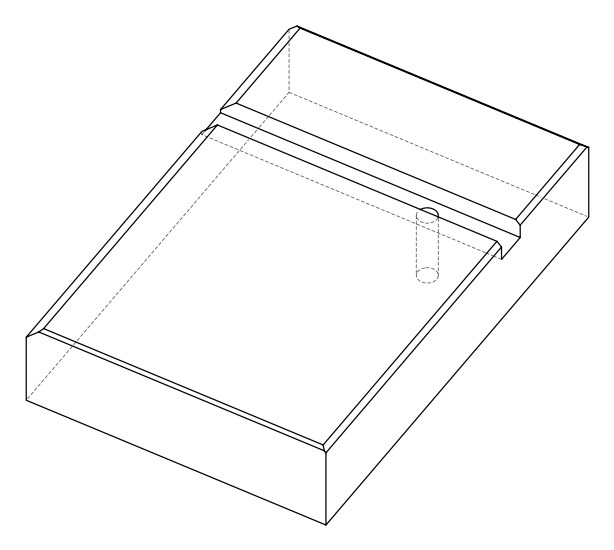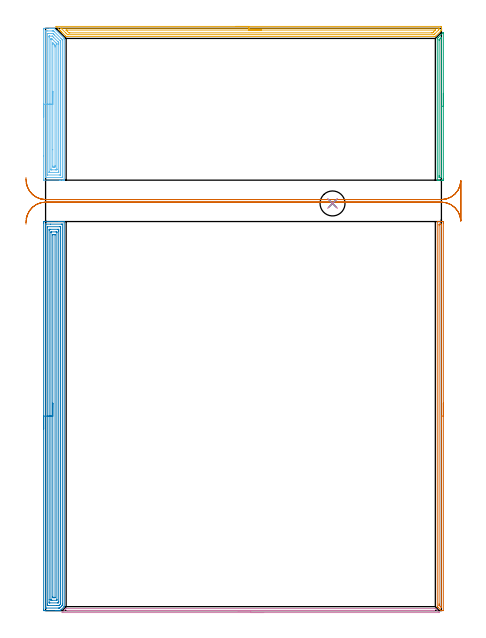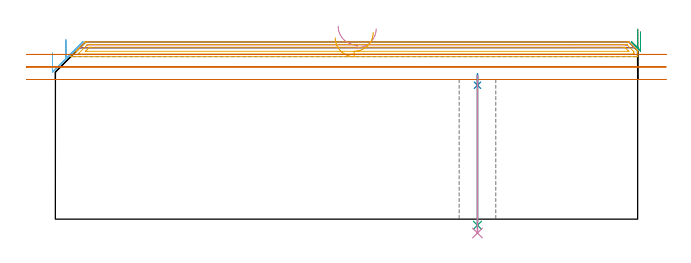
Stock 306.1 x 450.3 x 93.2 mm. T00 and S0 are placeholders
(PLAN: 10 operations, 4 tool changes, 44.7 min)
(1 AREA_MILL | FG_CHAMFER_SURFACE | UGT0205_001 | 4.97 min | 3364 mm3)
(2 AREA_MILL_1 | FG_CHAMFER_SURFACE_1 | UGT0205_001 | 14.71 min | 38968 mm3)
(3 AREA_MILL_2 | FG_CHAMFER_SURFACE_2 | UGT0205_001 | 1.97 min | 1324 mm3)
(4 AREA_MILL_3 | FG_CHAMFER_SURFACE_3 | UGT0205_001 | 4.76 min | 1383 mm3)
(5 AREA_MILL_4 | FG_CHAMFER_SURFACE_4 | UGT0205_001 | 7.25 min | 9149 mm3)
(6 AREA_MILL_5 | FG_CHAMFER_SURFACE_5 | UGT0205_001 | 5.83 min | 15464 mm3)
(7 MILL_RECTANGULAR_SLOT | SLOT_RECTANGULAR | UGT0201_018 | Follow Part, ap 7.5, ae 75% | 4.47 min | 192016 mm3)
(8 SPOT_DRILL | STEP1HOLE | NXT0321_9005460120000 | 0.05 min | 214 mm3)
(9 DRILL_THROUGH_HOLE_INTO_CENTER | STEP1HOLE | NXT0301_065 | 0.32 min | 4898 mm3)
(10 DRILL_TO_ENLARGE_THROUGH_HOLE | STEP1HOLE | UGT0301_260 | 0.34 min | 16316 mm3)
(TOOL UGT0205_001 | Chamfer Mill 20 x 3 x 45 deg. | D20 FL50 Z2)
(TOOL UGT0201_018 | End mill 30 mm | D30 FL50 Z4)
(TOOL NXT0321_9005460120000 | NC Spot Drill, 142deg, 12mm, Carbide, Uncoated | D12 PA142 FL30 Z2)
(TOOL NXT0301_065 | Carbide Drill 9.4mm [860.1-0940-075A1-MM 2214] | D9.4 PA140 FL98 Z2)
(TOOL UGT0301_260 | Twist Drill 19.3 mm | D19.3 PA118 FL140 Z2)
(OP 1 AREA_MILL)
G17 G21 G94 G90
T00 M6
G54
G17 G0 G90 X307.6 Y160.45 S1061 M3
G43 Z103.2 H0
Z98.5
G94 G1 Y160.412 Z97.628 F250.
Y160.298 Z96.764
Y160.109 Z95.912
Y159.847 Z95.08
Y159.513 Z94.274
Y159.11 Z93.5
Y158.642 Z92.764
Y158.11 Z92.072
Y157.521 Z91.429
Y156.878 Z90.84
Y156.186 Z90.308
Y155.45 Z89.84
Y154.676 Z89.437
Y153.87 Z89.103
Y153.038 Z88.841
Y152.186 Z88.652
Y151.322 Z88.538
Y150.45 Z88.5
Y0.153
X307.597 Y0.072 Z88.503
X307.592 Y0.01 Z88.506
X307.31 Y0. Z88.789
X306.001 Z90.098
X305.695 Y0.305 Z90.405
X305.25 Y0.748 Z90.847
X303.616 Y2.383 Z92.481
X303.47 Y2.528 Z92.625
X303.116 Y2.883 Z92.982
X303.104 Y2.896 Z92.996
X302.993 Y3.009 Z93.106
X302.904 Y3.105 Z93.19
X302.9 Y3.274 Z93.2
X302.906 Y300.75 Z93.193
X302.904 Y300.812 Z93.191
X302.925 Y300.892 Z93.166
X302.931 Y300.896 Z93.16
X302.943 Y300.9 Z93.148
X303.291 Z92.809
X303.75 Z92.349
X304.36 Z91.735
X305.555 Z90.542
X306.14 Z89.954
X306.737 Z89.358
X307.03 Y300.898 Z89.065
X307.591 Y300.893 Z88.505
X307.593 Y300.866 Z88.503
X307.599 Y300.301 Z88.501
X307.6 Y299.73 Z88.5
Y150.45
X306.186 Z89.914
X306.185 Y2.383 Z89.915
X306.184 Y2.338 Z89.916
X306.18 Y2.293 Z89.92
X306.178 Y2.283 Z89.922
X306.166 Y2.291 Z89.934
X306.14 Y2.312 Z89.96
X306.067 Y2.383 Z90.033
X305.25 Y3.2 Z90.85
X305.175 Y3.275 Z90.925
X304.36 Y4.098 Z91.74
X304.328 Y4.134 Z91.772
X304.321 Y4.167 Z91.779
X304.318 Y4.209 Z91.782
X304.314 Y5.059 Z91.786
Y5.104
X304.321 Y297.665 Z91.779
X304.323 Y298.517 Z91.777
X304.325 Y298.553 Z91.775
X304.36 Y298.89 Z91.74
X304.871 Y298.898 Z91.229
X305.25 Z90.85
X305.761 Y298.897 Z90.339
X306.14 Y298.89 Z89.96
X306.18 Y298.517 Z89.92
X306.183 Y298.475 Z89.917
X306.186 Y297.625 Z89.914
Y297.579
Y150.45
Y149.578 Z89.952
Y148.714 Z90.066
Y147.862 Z90.255
Y147.03 Z90.517
Y146.224 Z90.851
Y145.45 Z91.254
Y144.714 Z91.723
Y144.022 Z92.254
Y143.379 Z92.843
Y142.79 Z93.486
Y142.258 Z94.178
Y141.79 Z94.914
Y141.387 Z95.688
Y141.053 Z96.494
Y140.791 Z97.326
Y140.602 Z98.178
Y140.488 Z99.043
Y140.45 Z99.914
G0 Z103.2
M5
M2
(OP 2 AREA_MILL_1)
G17 G21 G94 G90
T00 M6
G54
G17 G0 G90 X-1.5 Y140.45 S1061 M3
G43 Z103.2 H0
Z87.3
G94 G1 Y140.488 Z86.428 F250.
Y140.602 Z85.564
Y140.791 Z84.712
Y141.053 Z83.88
Y141.387 Z83.074
Y141.79 Z82.3
Y142.258 Z81.564
Y142.79 Z80.872
Y143.379 Z80.229
Y144.022 Z79.64
Y144.714 Z79.108
Y145.45 Z78.64
Y146.224 Z78.237
Y147.03 Z77.903
Y147.862 Z77.641
Y148.714 Z77.452
Y149.578 Z77.338
Y150.45 Z77.3
Y299.87
X-1.499 Y300.301 Z77.301
X-1.495 Y300.757 Z77.303
X-1.491 Y300.891 Z77.306
X-1.045 Y300.895 Z77.752
X-0.453 Y300.9 Z78.344
X10.418 Z89.212
X11.879 Z90.676
X13.063 Z91.858
X13.667 Z92.466
X13.945 Z92.744
X14.089 Y300.899 Z92.888
X14.394 Y300.89 Z93.193
X14.4 Y300.747 Z93.2
Y3.275
X14.393 Y3.104 Z93.191
X14.388 Y3.088 Z93.188
X11.865 Y0.565 Z90.664
X11.593 Y0.291 Z90.389
X11.299 Y0.001 Z90.098
X10.695 Y0. Z89.495
X10.14 Z88.939
X9.536 Z88.332
X8.352 Z87.149
X7.773 Z86.567
X-0.453 Z78.344
X-1.045 Y0.001 Z77.752
X-1.259 Y0.004 Z77.538
X-1.492 Y0.009 Z77.306
X-1.495 Y0.143 Z77.303
X-1.499 Y0.599 Z77.301
X-1.5 Y1.059 Z77.3
Y150.45
X-0.086 Z78.714
X-0.085 Y298.721 Z78.715
X-0.084 Y298.822 Z78.716
X-0.081 Y298.872 Z78.719
X-0.08 Y298.889 Z78.72
X-0.037 Y298.891 Z78.763
X0.342 Y298.898 Z79.142
X3.867 Y298.9 Z82.667
X12.181 Y298.899 Z90.981
X12.688 Y298.897 Z91.488
X12.887 Y298.89 Z91.687
X12.979 Y298.881 Z91.779
X12.984 Y298.597 Z91.784
X12.985 Y298.517 Z91.785
Y5.059
X12.981 Y4.25 Z91.781
X12.979 Y4.167 Z91.779
X12.591 Y3.752 Z91.391
X12.125 Y3.275 Z90.925
X11.233 Y2.383 Z90.033
X10.958 Y2.112 Z89.758
X10.879 Y2.037 Z89.679
X10.848 Y2.01 Z89.648
X10.792 Y2.004 Z89.592
X10.418 Y2.001 Z89.218
X9.914 Y2. Z88.714
X0.719 Y2.001 Z79.519
X0.212 Y2.003 Z79.012
X0.013 Y2.01 Z78.813
X-0.079 Y2.019 Z78.721
X-0.084 Y2.303 Z78.716
X-0.085 Y2.383 Z78.715
X-0.086 Y150.45 Z78.714
X1.328 Z80.128
X1.329 Y296.116 Z80.129
X1.333 Y296.733 Z80.133
X1.335 Y296.869 Z80.135
X1.342 Y296.89 Z80.142
X1.381 Y296.895 Z80.181
X1.437 Y296.899 Z80.237
X11.135 Y296.9 Z89.935
X11.299 Y296.898 Z90.099
X11.464 Y296.893 Z90.264
X11.565 Y296.889 Z90.365
X11.568 Y296.825 Z90.368
X11.57 Y296.733 Z90.37
X11.571 Y296.458 Z90.371
Y295.841
Y5.675
X11.57 Y5.367 Z90.37
X11.567 Y5.213 Z90.367
X11.565 Y5.179 Z90.365
X11.537 Y5.146 Z90.337
X11.458 Y5.059 Z90.258
X10.567 Y4.167 Z89.367
X10.49 Y4.093 Z89.29
X10.418 Y4.027 Z89.218
X9.698 Y4.003 Z88.498
X9.536 Y4.001 Z88.336
X8.819 Y4. Z87.619
X1.765 Z80.565
X1.6 Y4.002 Z80.4
X1.436 Y4.006 Z80.236
X1.335 Y4.011 Z80.135
X1.332 Y4.075 Z80.132
X1.33 Y4.167 Z80.13
X1.329 Y4.442 Z80.129
X1.328 Y5.059 Z80.128
Y150.45
X2.743 Z81.543
Y294.057
X2.746 Y294.683 Z81.546
X2.75 Y294.886 Z81.55
X2.948 Y294.892 Z81.748
X3.364 Y294.9 Z82.164
X3.413 Z82.213
X9.585 Z88.385
X9.961 Y294.895 Z88.761
X10.143 Y294.89 Z88.943
X10.15 Y294.787 Z88.95
X10.156 Y294.322 Z88.956
X10.157 Y294.057 Z88.957
Y293.429
Y7.106
X10.156 Y6.842 Z88.956
X10.151 Y6.22 Z88.951
X9.947 Y6.016 Z88.747
X9.536 Y6.001 Z88.336
X9.487 Y6. Z88.287
X3.315 Z82.115
X2.939 Y6.005 Z81.739
X2.757 Y6.01 Z81.557
X2.75 Y6.113 Z81.55
X2.744 Y6.578 Z81.544
X2.743 Y8.626 Z81.543
Y150.45
X4.157 Z82.957
Y292.363
X4.158 Y292.453 Z82.958
X4.163 Y292.632 Z82.963
X4.175 Y292.89 Z82.975
X4.246 Y292.894 Z83.046
X4.509 Y292.899 Z83.309
X8.035 Y292.9 Z86.835
X8.654 Y292.893 Z87.454
X8.736 Y292.89 Z87.536
X8.741 Y292.543 Z87.541
X8.743 Y292.363 Z87.543
Y8.537
X8.742 Y8.447 Z87.542
X8.737 Y8.267 Z87.537
X8.725 Y8.01 Z87.525
X8.654 Y8.006 Z87.454
X8.391 Y8.001 Z87.191
X4.865 Y8. Z83.665
X4.246 Y8.007 Z83.046
X4.164 Y8.01 Z82.964
X4.159 Y8.357 Z82.959
X4.157 Y8.537 Z82.957
Y150.45
X5.571 Z84.371
Y290.49
X5.572 Y290.711 Z84.372
X5.575 Y290.822 Z84.375
X5.578 Y290.875 Z84.378
X5.582 Y290.89 Z84.382
X5.608 Y290.895 Z84.408
X6.009 Y290.898 Z84.809
X6.485 Y290.9 Z85.285
X6.891 Y290.897 Z85.691
X7.296 Y290.892 Z86.096
X7.318 Y290.89 Z86.118
X7.322 Y290.878 Z86.122
X7.325 Y290.834 Z86.125
X7.328 Y290.755 Z86.128
X7.329 Y290.637 Z86.129
Y290.49
Y10.41
X7.328 Y10.189 Z86.128
X7.325 Y10.078 Z86.125
X7.322 Y10.025 Z86.122
X7.318 Y10.009 Z86.118
X7.292 Y10.005 Z86.092
X6.891 Y10.001 Z85.691
X6.414 Y10. Z85.214
X6.009 Y10.003 Z84.809
X5.604 Y10.008 Z84.404
X5.582 Y10.01 Z84.382
X5.578 Y10.022 Z84.378
X5.575 Y10.066 Z84.375
X5.572 Y10.144 Z84.372
X5.571 Y10.854 Z84.371
Y150.45
Y151.322 Z84.409
Y152.186 Z84.523
Y153.038 Z84.712
Y153.87 Z84.974
Y154.676 Z85.308
Y155.45 Z85.711
Y156.186 Z86.18
Y156.878 Z86.711
Y157.521 Z87.3
Y158.11 Z87.943
Y158.642 Z88.635
Y159.11 Z89.371
Y159.513 Z90.145
Y159.847 Z90.951
Y160.109 Z91.783
Y160.298 Z92.635
Y160.412 Z93.5
Y160.45 Z94.371
G0 Z103.2
M5
M2
(OP 3 AREA_MILL_2)
G17 G21 G94 G90
T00 M6
G54
G17 G0 G90 X307.6 Y400.05 S1061 M3
G43 Z103.2 H0
Z98.5
G94 G1 Y400.012 Z97.628 F250.
Y399.898 Z96.764
Y399.709 Z95.912
Y399.447 Z95.08
Y399.113 Z94.274
Y398.71 Z93.5
Y398.242 Z92.764
Y397.71 Z92.072
Y397.121 Z91.429
Y396.478 Z90.84
Y395.786 Z90.309
Y395.05 Z89.84
Y394.276 Z89.437
Y393.47 Z89.103
Y392.638 Z88.841
Y391.786 Z88.652
Y390.922 Z88.538
Y390.05 Z88.5
Y333.803
X307.599 Y333.483 Z88.501
X307.593 Y332.919 Z88.503
X307.591 Y332.907 Z88.505
X307.03 Y332.9 Z89.065
X306.414 Z89.683
X306.14 Z89.957
X304.36 Z91.735
X303.812 Z92.287
X303.251 Z92.848
X302.936 Y332.907 Z93.155
X302.903 Y332.91 Z93.188
X302.9 Y333.037 Z93.2
Y442.163
X302.905 Y442.504 Z93.19
X303.046 Y442.647 Z93.051
X303.47 Y443.07 Z92.629
X307.314 Y446.914 Z88.785
X307.475 Y447.072 Z88.622
X307.592 Y447.184 Z88.506
X307.598 Y447.078 Z88.502
X307.6 Y446.956 Z88.5
Y446.914
Y390.05
X306.186 Z89.914
Y336.109
X306.182 Y335.264 Z89.918
X306.18 Y335.225 Z89.92
X306.14 Y334.91 Z89.96
X305.612 Y334.902 Z90.488
X305.25 Z90.85
X304.721 Y334.903 Z91.379
X304.36 Y334.91 Z91.74
X304.321 Y335.264 Z91.779
X304.318 Y335.307 Z91.782
X304.314 Y336.155 Z91.786
Y336.201
X304.315 Y441.318 Z91.785
X304.317 Y441.364 Z91.783
X304.321 Y441.451 Z91.779
X304.36 Y441.498 Z91.74
X304.688 Y441.834 Z91.412
X305.013 Y442.163 Z91.087
X305.25 Y442.401 Z90.85
X305.904 Y443.054 Z90.196
X306.023 Y443.171 Z90.077
X306.14 Y443.283 Z89.96
X306.173 Y443.312 Z89.927
X306.18 Y443.191 Z89.92
X306.184 Y443.1 Z89.916
X306.185 Y443.054 Z89.915
X306.186 Y443.008 Z89.914
Y390.05
Y389.178 Z89.952
Y388.314 Z90.066
Y387.462 Z90.255
Y386.63 Z90.517
Y385.824 Z90.851
Y385.05 Z91.254
Y384.314 Z91.723
Y383.622 Z92.254
Y382.979 Z92.843
Y382.39 Z93.486
Y381.858 Z94.178
Y381.39 Z94.914
Y380.987 Z95.688
Y380.653 Z96.494
Y380.391 Z97.326
Y380.202 Z98.178
Y380.088 Z99.043
Y380.05 Z99.914
G0 Z103.2
M5
M2
(OP 4 AREA_MILL_3)
G17 G21 G94 G90
T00 M6
G54
G17 G0 G90 X168.65 Y-1.5 S1061 M3
G43 Z103.2 H0
Z100.1
G94 G1 X168.612 Z99.228 F250.
X168.498 Z98.364
X168.309 Z97.512
X168.047 Z96.68
X167.713 Z95.874
X167.31 Z95.1
X166.842 Z94.364
X166.31 Z93.672
X165.721 Z93.029
X165.078 Z92.44
X164.386 Z91.908
X163.65 Z91.44
X162.876 Z91.037
X162.07 Z90.703
X161.238 Z90.441
X160.386 Z90.252
X159.522 Z90.138
X158.65 Z90.1
X12.926
X12.85 Y-1.496 Z90.103
X12.819 Y-1.492 Z90.104
X12.899 Y-1.4 Z90.198
X15.657 Y1.358 Z92.957
X15.832 Y1.53 Z93.127
X15.905 Y1.596 Z93.189
X16.104 Y1.6 Z93.2
X301.196
X301.395 Y1.596 Z93.189
X301.473 Y1.529 Z93.126
X301.868 Y1.132 Z92.732
X304.401 Y-1.401 Z90.198
X304.481 Y-1.492 Z90.104
X304.45 Y-1.496 Z90.103
X304.374 Y-1.5 Z90.1
X158.65
Y-0.086 Z91.514
X17.278
X16.998 Y-0.085 Z91.515
X16.688 Y-0.082 Z91.518
X16.684 Y-0.08 Z91.52
X16.682 Y-0.077 Z91.523
X16.706 Y-0.05 Z91.55
X16.897 Y0.136 Z91.736
X16.952 Y0.179 Z91.779
X16.998 Y0.18 Z91.78
X17.306 Y0.184 Z91.784
X17.585 Y0.185 Z91.785
X17.892 Y0.186 Z91.786
X299.716 Y0.185 Z91.785
X299.995 Y0.184 Z91.784
X300.302 Y0.18 Z91.78
X300.344 Y0.179 Z91.779
X300.395 Y0.143 Z91.743
X300.494 Y0.047 Z91.647
X300.587 Y-0.048 Z91.552
X300.612 Y-0.079 Z91.521
X300.581 Y-0.08 Z91.52
X300.302 Y-0.084 Z91.516
X299.995 Y-0.085 Z91.515
X299.688 Y-0.086 Z91.514
X158.65
X157.778 Z91.552
X156.914 Z91.666
X156.062 Z91.855
X155.23 Z92.117
X154.424 Z92.451
X153.65 Z92.854
X152.914 Z93.323
X152.222 Z93.854
X151.579 Z94.443
X150.99 Z95.086
X150.458 Z95.778
X149.99 Z96.514
X149.587 Z97.288
X149.253 Z98.094
X148.991 Z98.926
X148.802 Z99.778
X148.688 Z100.643
X148.65 Z101.514
G0 Z103.2
M5
M2
(OP 5 AREA_MILL_4)
G17 G21 G94 G90
T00 M6
G54
G17 G0 G90 X147.1 Y451.8 S1061 M3
G43 Z103.2 H0
Z95.4
G94 G1 X147.138 Z94.529 F250.
X147.252 Z93.664
X147.441 Z92.812
X147.703 Z91.98
X148.037 Z91.174
X148.44 Z90.4
X148.909 Z89.664
X149.44 Z88.972
X150.029 Z88.329
X150.672 Z87.74
X151.364 Z87.209
X152.1 Z86.74
X152.874 Z86.337
X153.68 Z86.003
X154.512 Z85.741
X155.364 Z85.552
X156.228 Z85.438
X157.1 Z85.4
X305.475
X305.724 Y451.797 Z85.403
X306.097 Y451.791 Z85.406
X306.099 Y451.756 Z85.441
X306.1 Y449.654 Z87.54
Y448.862 Z88.337
Y448.819 Z88.379
X306.099 Y448.777 Z88.421
X306.097 Y448.707 Z88.489
X306.071 Y448.674 Z88.524
X305.846 Y448.446 Z88.753
X305.642 Y448.242 Z88.958
X305.302 Y447.9 Z89.296
X301.732 Y444.331 Z92.867
X301.53 Y444.132 Z93.064
X301.395 Y444. Z93.185
X301.006 Z93.2
X16.769
X15.962 Y444.006 Z93.194
X15.9 Y444.007 Z93.193
X15.875 Y444.028 Z93.172
X15.508 Y444.391 Z92.807
X12.437 Y447.461 Z89.735
X12.3 Y447.599 Z89.599
X12.139 Y447.76 Z89.438
X11.998 Y447.9 Z89.296
X11.853 Y448.046 Z89.152
X11.709 Y448.19 Z89.007
X11.559 Y448.339 Z88.857
X11.406 Y448.493 Z88.705
X11.278 Y448.621 Z88.577
X11.12 Y448.777 Z88.418
X10.959 Y448.94 Z88.258
X8.103 Y451.797 Z85.403
X8.105 Y451.798 Z85.402
X8.278 Y451.8 Z85.4
X157.1
Y450.386 Z86.814
X303.688 Y450.385 Z86.815
X303.837 Y450.384 Z86.816
X304.046 Y450.38 Z86.82
X304.089 Y450.379 Z86.821
X304.094 Y450.349 Z86.851
X304.097 Y450.315 Z86.885
X304.099 Y450.127 Z87.073
X304.097 Y449.654 Z87.546
X304.091 Y449.259 Z87.941
X304.08 Y449.142 Z88.058
X303.708 Y448.757 Z88.443
X301.006 Y446.056 Z91.144
X300.607 Y445.66 Z91.54
X300.439 Y445.497 Z91.703
X300.377 Y445.439 Z91.761
X300.342 Y445.421 Z91.779
X300.298 Y445.419 Z91.781
X300.112 Y445.416 Z91.784
X299.963 Y445.415 Z91.785
X17.514
X17.142 Y445.419 Z91.781
X16.961 Y445.421 Z91.779
X16.769 Y445.592 Z91.608
X16.206 Y446.146 Z91.054
X15.875 Y446.474 Z90.726
X15.327 Y447.023 Z90.177
X12.3 Y450.05 Z87.15
X12.046 Y450.311 Z86.889
X11.993 Y450.369 Z86.831
X11.986 Y450.38 Z86.82
X12.002 Y450.381 Z86.819
X12.061 Y450.383 Z86.817
X12.3 Y450.385 Z86.815
X12.449 Y450.386 Z86.814
X157.1
Y448.972 Z88.228
X301.204 Y448.971 Z88.229
X301.336 Y448.969 Z88.231
X301.44 Y448.965 Z88.235
X301.453 Y448.964 Z88.236
X301.442 Y448.949 Z88.251
X301.408 Y448.911 Z88.289
X301.278 Y448.777 Z88.423
X301.143 Y448.642 Z88.558
X300.112 Y447.611 Z89.589
X299.815 Y447.315 Z89.885
X299.518 Y447.023 Z90.177
X299.367 Y446.877 Z90.323
X299.313 Y446.835 Z90.365
X298.325 Y446.829 Z90.371
X18.755
X18.557 Y446.83 Z90.37
X18.359 Y446.832 Z90.368
X17.974 Y446.837 Z90.363
X17.78 Y447.023 Z90.177
X17.663 Y447.137 Z90.063
X16.899 Y447.9 Z89.3
X16.769 Y448.03 Z89.17
X16.026 Y448.777 Z88.423
X15.875 Y448.934 Z88.266
X15.86 Y448.965 Z88.235
X15.875 Y448.966 Z88.234
X16.572 Y448.971 Z88.229
X157.1 Y448.972 Z88.228
X157.972 Z88.267
X158.837 Z88.38
X159.688 Z88.569
X160.52 Z88.832
X161.326 Z89.165
X162.1 Z89.568
X162.836 Z90.037
X163.528 Z90.568
X164.171 Z91.157
X164.76 Z91.801
X165.292 Z92.493
X165.76 Z93.228
X166.163 Z94.002
X166.497 Z94.808
X166.759 Z95.64
X166.948 Z96.492
X167.062 Z97.357
X167.1 Z98.228
G0 Z103.2
M5
M2
(OP 6 AREA_MILL_5)
G17 G21 G94 G90
T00 M6
G54
G17 G0 G90 X-1.5 Y381.6 S1061 M3
G43 Z103.2 H0
Z87.3
G94 G1 Y381.638 Z86.428 F250.
Y381.752 Z85.564
Y381.941 Z84.712
Y382.203 Z83.88
Y382.537 Z83.074
Y382.94 Z82.3
Y383.408 Z81.564
Y383.94 Z80.872
Y384.529 Z80.229
Y385.172 Z79.64
Y385.864 Z79.109
Y386.6 Z78.64
Y387.374 Z78.237
Y388.18 Z77.903
Y389.012 Z77.641
Y389.864 Z77.452
Y390.728 Z77.338
Y391.6 Z77.3
Y449.679
X-1.496 Y450.116 Z77.302
X-1.492 Y450.29 Z77.306
X-1.314 Y450.3 Z77.483
X3.364 Z82.159
X4.785 Z83.581
X5.127 Z83.923
X5.813 Z84.613
X6.45 Z85.249
X6.549 Y450.299 Z85.348
X6.6 Y450.29 Z85.396
X6.656 Y450.245 Z85.454
X14.369 Y442.531 Z93.169
X14.386 Y442.511 Z93.186
X14.393 Y442.496 Z93.193
X14.4 Y441.638 Z93.2
Y333.074
X14.397 Y332.908 Z93.188
X14.395 Y332.906 Z93.185
X14.046 Y332.9 Z92.845
X13.749 Z92.548
X13.063 Z91.858
X11.838 Z90.635
X11.3 Z90.094
X10.687 Z89.482
X-1.315 Y332.901 Z77.483
X-1.492 Y332.91 Z77.306
X-1.499 Y333.088 Z77.299
X-1.5 Y351.67 Z77.3
Y391.6
X-0.086 Z78.714
X-0.085 Y447.814 Z78.715
Y447.892
X-0.079 Y448.29 Z78.721
X0.319 Y448.298 Z79.119
X1.601 Y448.3 Z80.401
X5.127 Z83.927
X5.608 Y448.299 Z84.408
X6.009 Y448.293 Z84.809
X6.141 Y448.29 Z84.941
X6.278 Y448.161 Z85.078
X6.556 Y447.892 Z85.356
X11.919 Y442.531 Z90.719
X12.812 Y441.638 Z91.612
X12.903 Y441.544 Z91.703
X12.957 Y441.483 Z91.757
X12.979 Y441.454 Z91.779
X12.981 Y441.433 Z91.781
X12.984 Y441.23 Z91.784
X12.986 Y440.822 Z91.786
X12.985 Y335.386 Z91.785
Y335.308
X12.978 Y334.91 Z91.778
X12.581 Y334.902 Z91.381
X12.181 Y334.901 Z90.981
X11.702 Y334.9 Z90.502
X0.719 Y334.901 Z79.519
X0.236 Y334.903 Z79.036
X0.017 Y334.91 Z78.817
X-0.079 Y334.935 Z78.721
X-0.085 Y335.228 Z78.715
Y335.308
X-0.086 Y391.6 Z78.714
X1.329 Z80.129
Y446.105
X1.33 Y446.243 Z80.13
X1.333 Y446.276 Z80.133
X1.335 Y446.287 Z80.135
X1.346 Y446.29 Z80.146
X1.411 Y446.298 Z80.211
X1.601 Y446.299 Z80.401
X2.29 Y446.3 Z81.09
X5.127 Y446.299 Z83.927
X5.32 Y446.296 Z84.12
X5.7 Y446.289 Z84.5
X5.893 Y446.105 Z84.693
X6.009 Y445.991 Z84.809
X6.789 Y445.212 Z85.589
X11.3 Y440.701 Z90.1
X11.507 Y440.485 Z90.307
X11.556 Y440.433 Z90.356
X11.565 Y440.309 Z90.365
X11.568 Y440.126 Z90.368
X11.57 Y439.851 Z90.37
X11.571 Y439.575 Z90.371
Y337.095
X11.57 Y336.957 Z90.37
X11.567 Y336.924 Z90.367
X11.565 Y336.913 Z90.365
X11.554 Y336.91 Z90.354
X11.489 Y336.903 Z90.289
X11.3 Y336.901 Z90.1
X10.61 Y336.9 Z89.41
X1.601 Y336.901 Z80.401
X1.409 Y336.906 Z80.209
X1.355 Y336.91 Z80.155
X1.335 Y336.915 Z80.135
X1.333 Y336.93 Z80.133
X1.33 Y337.003 Z80.13
X1.329 Y337.095 Z80.129
Y337.37
Y391.6
X2.743 Z81.543
Y443.425
X2.745 Y444.052 Z81.545
X2.749 Y444.263 Z81.549
X2.75 Y444.29 Z81.55
X2.771 Y444.293 Z81.571
X2.824 Y444.297 Z81.624
X2.932 Y444.299 Z81.732
X5.127 Z83.927
X5.147 Y444.298 Z83.947
X5.262 Y444.277 Z84.062
X6.009 Y443.542 Z84.809
X9.699 Y439.851 Z88.499
X9.867 Y439.675 Z88.667
X10.15 Y439.373 Z88.95
X10.154 Y439.225 Z88.954
X10.156 Y438.957 Z88.956
X10.157 Y438.328 Z88.957
Y438.064
Y339.775
X10.155 Y339.148 Z88.955
X10.151 Y338.937 Z88.951
X10.15 Y338.91 Z88.95
X10.129 Y338.907 Z88.929
X10.076 Y338.903 Z88.876
X9.968 Y338.901 Z88.768
X2.93 Z81.73
X2.826 Y338.903 Z81.626
X2.774 Y338.906 Z81.574
X2.753 Y338.91 Z81.553
X2.75 Y338.922 Z81.55
X2.747 Y339.032 Z81.547
X2.743 Y339.511 Z81.543
Y391.6
X4.157 Z82.957
Y441.727
X4.158 Y441.817 Z82.958
X4.162 Y441.997 Z82.962
X4.171 Y442.29 Z82.971
X4.246 Y442.293 Z83.046
X4.477 Y442.296 Z83.277
X4.798 Y442.29 Z83.598
X5.127 Y441.969 Z83.927
X5.463 Y441.638 Z84.263
X8.144 Y438.957 Z86.944
X8.654 Y438.44 Z87.454
X8.697 Y438.393 Z87.497
X8.736 Y438.33 Z87.536
X8.741 Y438.153 Z87.541
X8.742 Y438.064 Z87.542
X8.743 Y341.473 Z87.543
X8.742 Y341.382 Z87.542
X8.738 Y341.203 Z87.538
X8.729 Y340.91 Z87.529
X8.654 Y340.907 Z87.454
X8.424 Y340.902 Z87.224
X7.773 Y340.9 Z86.573
X7.544 Z86.344
X4.899 Z83.699
X4.246 Y340.901 Z83.046
X4.202 Y340.902 Z83.002
X4.179 Y340.906 Z82.979
X4.171 Y340.908 Z82.971
X4.164 Y340.934 Z82.964
X4.159 Y341.292 Z82.959
X4.157 Y341.472 Z82.957
Y391.6
X5.571 Z84.371
X5.572 Y438.064 Z84.372
X5.573 Y438.506 Z84.373
X5.577 Y438.957 Z84.377
X5.578 Y439.049 Z84.378
X5.685 Y438.957 Z84.485
X6.009 Y438.64 Z84.809
X6.588 Y438.064 Z85.388
X6.891 Y437.758 Z85.691
X7.181 Y437.46 Z85.981
X7.322 Y437.313 Z86.122
X7.324 Y437.17 Z86.124
X7.328 Y436.728 Z86.128
X7.329 Y436.276 Z86.129
Y435.833
Y344.243
X7.328 Y343.8 Z86.128
X7.325 Y343.349 Z86.125
X7.322 Y342.913 Z86.122
X6.891 Y342.907 Z85.691
X6.45 Y342.903 Z85.25
X6.009 Y342.908 Z84.809
X5.578 Y342.915 Z84.378
X5.575 Y343.349 Z84.375
X5.572 Y343.792 Z84.372
X5.571 Y356.415 Z84.371
Y391.6
Y392.472 Z84.409
Y393.336 Z84.523
Y394.188 Z84.712
Y395.02 Z84.974
Y395.826 Z85.308
Y396.6 Z85.711
Y397.336 Z86.18
Y398.028 Z86.711
Y398.671 Z87.3
Y399.26 Z87.943
Y399.792 Z88.635
Y400.26 Z89.371
Y400.663 Z90.145
Y400.997 Z90.951
Y401.259 Z91.783
Y401.448 Z92.635
Y401.562 Z93.5
Y401.6 Z94.371
G0 Z103.2
M5
M2
(OP 7 MILL_RECTANGULAR_SLOT)
G17 G21 G94 G90
T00 M6
G54
G17 G0 G90 X-15.136 Y303.111 S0 M3
G43 Z103.2 H0
Z86.6
G94 G1 X-14.129 Y305.937 F250.
G2 X0. Y315.9 R15. F500.
G1 X306.1
G2 X321.09 Y301.448 R15.
G1 X321.1
Y332.352
X321.09
G2 X306.1 Y317.9 R15.
G1 X0.
G2 X-14.127 Y327.857 R15.
G1 X-15.136 Y330.683 F250.
G0 X-15.271 Y300.001 Z80.
G1 X-14.856 Y302.972
G2 X0. Y315.9 R15. F500.
G1 X306.1
G2 X321.09 Y301.448 R15.
G1 Y332.352
G2 X306.1 Y317.9 R15.
G1 X0.
G2 X-14.852 Y330.797 R15.
G1 X-15.272 Y333.767 F250.
G0 X-15.16 Y298.854 Z73.4
G1 X-14.97 Y301.848
G2 X0. Y315.9 R15. F500.
G1 X306.1
G2 X321.09 Y301.448 R15.
G1 Y332.352
G2 X306.1 Y317.9 R15.
G1 X0.
G2 X-14.97 Y331.952 R15.
G1 X-15.16 Y334.946 F250.
G0 Z103.2
M5
M2
(OP 8 SPOT_DRILL)
G17 G21 G94 G90
T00 M6
G54
G17 G0 G90 X221.9 Y314.9 S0 M3
G43 Z103.2 H0
G94 G81 G98 Z70.4 F250. R76.4
G80
M5
M2
(OP 9 DRILL_THROUGH_HOLE_INTO_CENTER)
G17 G21 G94 G90
T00 M6
G54
G17 G0 G90 X221.9 Y314.9 S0 M3
G43 Z103.2 H1
G94 G73 G98 Z-3.211 F250. Q8.512 R75.4
G80
M5
M2
(OP 10 DRILL_TO_ENLARGE_THROUGH_HOLE)
G17 G21 G94 G90
T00 M6
G54
G17 G0 G90 X221.9 Y314.9 S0 M3
G43 Z103.2 H0
G94 G73 G98 Z-7.298 F250. Q16.14 R75.4
G80
M5
M2
